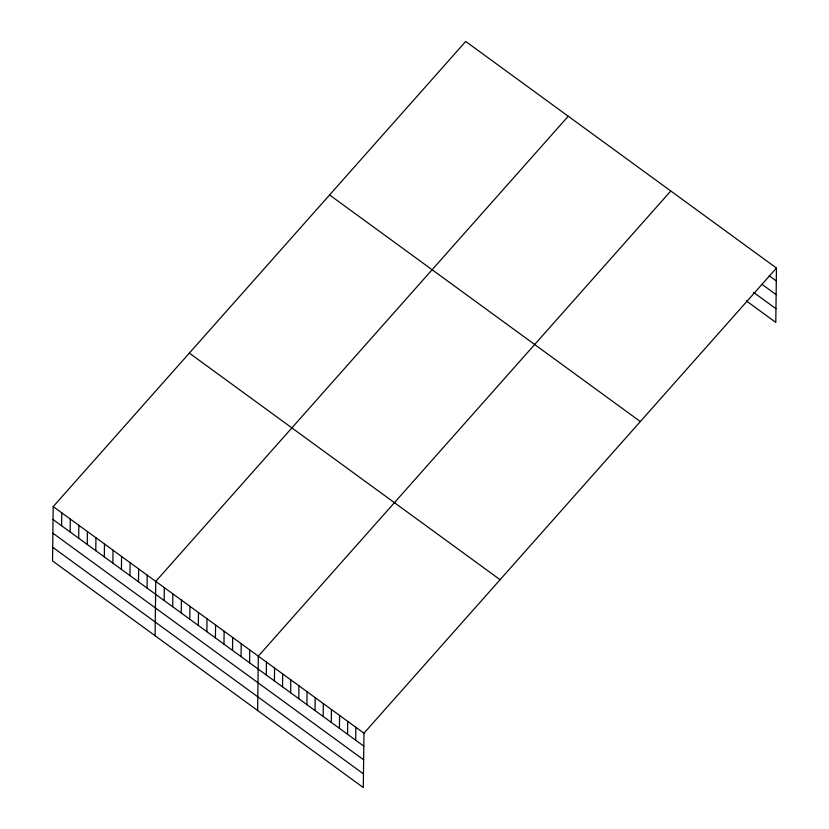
<?xml version="1.0" encoding="UTF-8"?>
<svg xmlns="http://www.w3.org/2000/svg" width="829" height="829" viewBox="0 0 829 829"><rect width="100%" height="100%" fill="white"/><g stroke="black" fill="none" stroke-linecap="round" stroke-linejoin="round"><path stroke-width="1.24" d="M53.211 506.612L52.548 560.953L363.299 787.55L363.962 733.209L776.452 268.047L465.701 41.45L53.211 506.612L363.962 733.209M61.605 525.752L61.76 512.85M70.144 531.98L70.31 519.078M78.693 538.218L78.848 525.306M87.242 544.446L87.397 531.544M95.781 550.674L95.946 537.772M104.33 556.912L104.485 544M112.879 563.14L113.034 550.238M121.417 569.368L121.583 556.466M129.966 575.606L130.122 562.694M138.516 581.834L138.671 568.932M147.054 588.062L147.22 575.16M155.096 635.729L155.759 581.388L568.248 116.226M164.152 600.528L164.308 587.626M172.691 606.755L172.857 593.854M181.24 612.994L181.396 600.082M189.789 619.222L189.945 606.32M198.328 625.449L198.494 612.548M206.877 631.688L207.032 618.776M215.426 637.915L215.581 625.014M223.965 644.143L224.131 631.242M232.514 650.382L232.669 637.47M241.063 656.609L241.218 643.708M249.602 662.837L249.767 649.936M257.643 710.505L258.306 656.164L670.796 191.002M266.275 675.003L266.441 662.091M274.409 680.92L274.565 668.019M282.534 686.847L282.689 673.946M290.658 692.775L290.813 679.873M298.792 698.702L298.948 685.801M306.917 704.629L307.072 691.728M315.041 710.557L315.196 697.655M323.165 716.484L323.331 703.583M331.299 722.411L331.455 709.51M339.424 728.339L339.579 715.427M347.548 734.266L347.714 721.354M355.682 740.183L355.838 727.282M776.452 268.047L775.789 322.388L746.328 300.896M769.177 275.767L776.296 280.948M761.903 284.254L776.131 294.627M753.602 292.409L775.954 308.709M329.579 194.96L640.33 421.546M189.333 353.113L500.084 579.709M53.056 519.524L363.807 746.11M52.89 533.192L363.641 759.789M52.714 547.285L363.465 773.871"/></g></svg>
